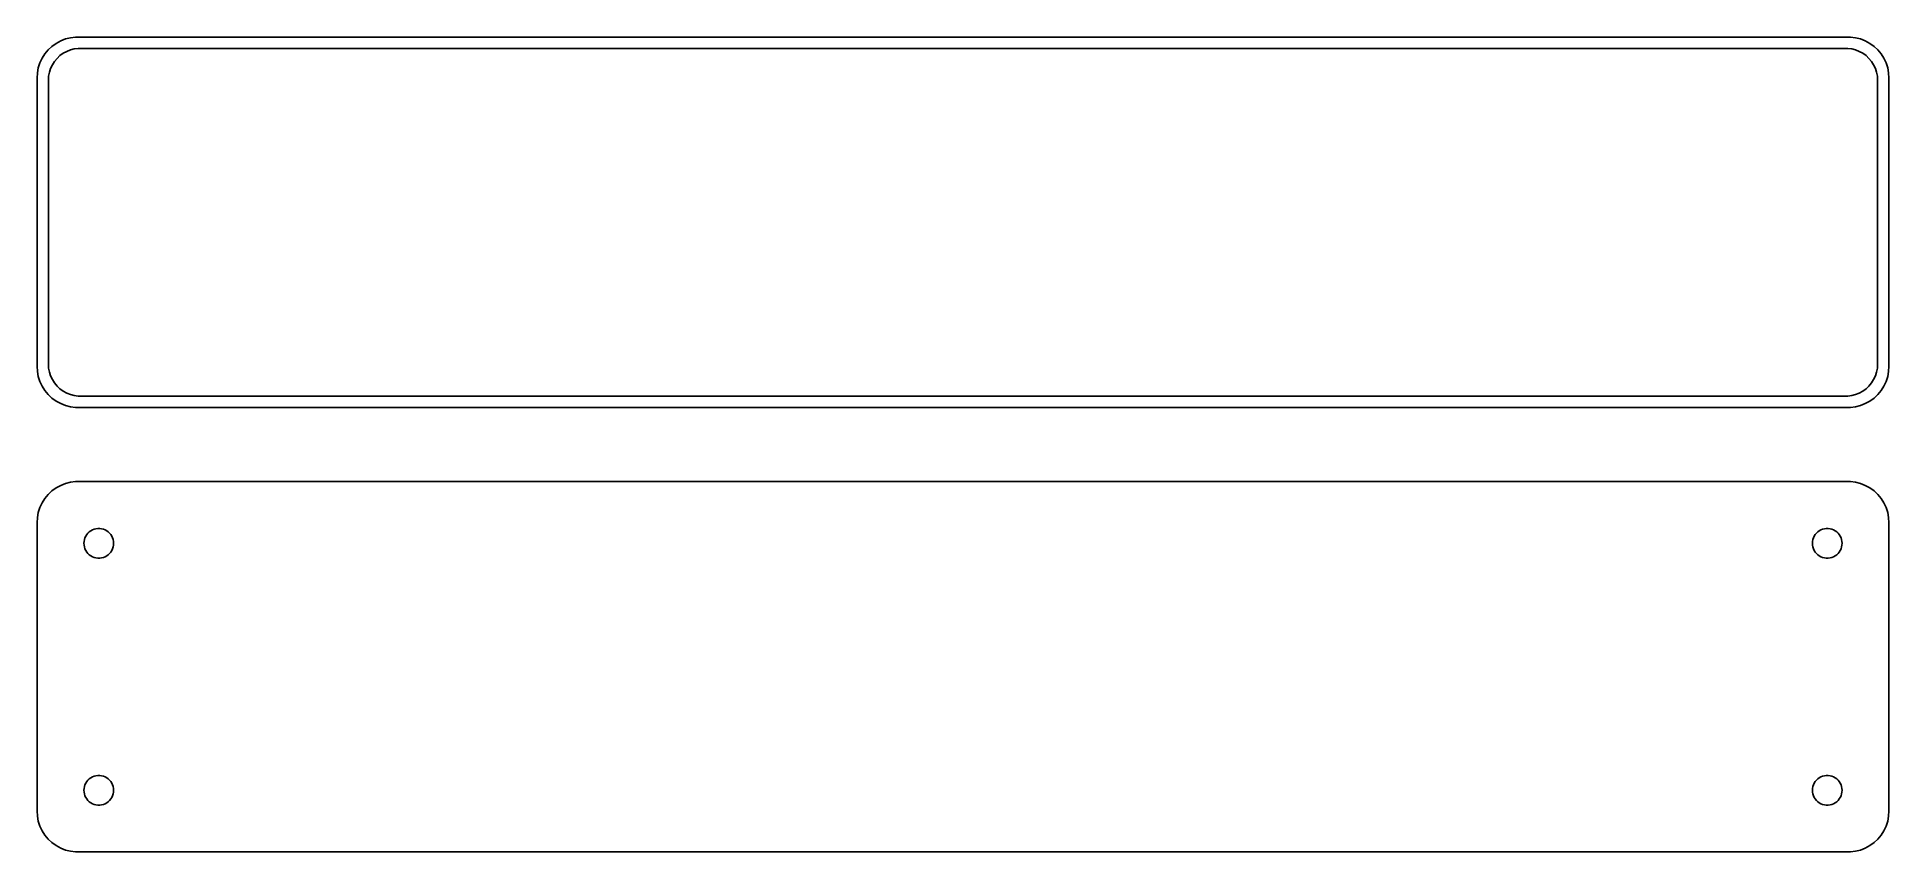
# Model space of a CAD drawing. Header units: metres. Extents: x -112 to 112, y 32 to 130.
import ezdxf

# ---------------------------------------------------------------- set-up
doc = ezdxf.new("R2010")
doc.units = ezdxf.units.M

msp = doc.modelspace()

# ---------------------------------------------------------------- linework, layer by layer
for p, q in [((-111.545, 128.439), (-111.882, 127.909)), ((-111.145, 128.923), (-111.545, 128.439)), ((-110.687, 129.353), (-111.145, 128.923)), ((-110.179, 129.722), (-110.687, 129.353)), ((-109.629, 130.024), (-110.179, 129.722)), ((-109.716, 128.231), (-109.323, 128.517)), ((-109.045, 130.255), (-109.629, 130.024)), ((-109.323, 128.517), (-108.898, 128.751)), ((-108.437, 130.411), (-109.045, 130.255)), ((-108.898, 128.751), (-108.446, 128.93)), ((-108.446, 128.93), (-107.975, 129.051)), ((-107.814, 130.49), (-108.437, 130.411)), ((-107.975, 129.051), (-107.493, 129.112)), ((107.814, 130.49), (-107.814, 130.49)), ((-107.493, 129.112), (107.493, 129.112)), ((107.493, 129.112), (107.975, 129.051)), ((108.437, 130.411), (107.814, 130.49)), ((107.975, 129.051), (108.446, 128.93)), ((109.045, 130.255), (108.437, 130.411)), ((108.446, 128.93), (108.898, 128.751)), ((108.898, 128.751), (109.323, 128.517)), ((109.629, 130.024), (109.045, 130.255)), ((109.323, 128.517), (109.716, 128.231)), ((110.179, 129.722), (109.629, 130.024)), ((110.687, 129.353), (110.179, 129.722)), ((111.145, 128.923), (110.687, 129.353)), ((111.545, 128.439), (111.145, 128.923)), ((111.882, 127.909), (111.545, 128.439)), ((-112.461, 126.127), (-112.5, 125.5)), ((-112.343, 126.743), (-112.461, 126.127)), ((-112.149, 127.341), (-112.343, 126.743)), ((-111.882, 127.909), (-112.149, 127.341)), ((-111.089, 125.735), (-110.998, 126.212)), ((-110.998, 126.212), (-110.848, 126.674)), ((-110.848, 126.674), (-110.641, 127.114)), ((-110.641, 127.114), (-110.38, 127.524)), ((-110.38, 127.524), (-110.071, 127.899)), ((-110.071, 127.899), (-109.716, 128.231)), ((109.716, 128.231), (110.071, 127.899)), ((110.071, 127.899), (110.38, 127.524)), ((110.38, 127.524), (110.641, 127.114)), ((110.641, 127.114), (110.848, 126.674)), ((110.848, 126.674), (110.998, 126.212)), ((110.998, 126.212), (111.089, 125.735)), ((112.149, 127.341), (111.882, 127.909)), ((112.343, 126.743), (112.149, 127.341)), ((112.461, 126.127), (112.343, 126.743)), ((112.5, 125.5), (112.461, 126.127)), ((-112.5, 125.5), (-112.5, 90.5)), ((-111.119, 125.25), (-111.089, 125.735)), ((-111.119, 90.75), (-111.119, 125.25)), ((111.089, 125.735), (111.119, 125.25)), ((111.119, 125.25), (111.119, 90.75)), ((112.5, 90.5), (112.5, 125.5)), ((-112.5, 90.5), (-112.461, 89.8733)), ((-111.089, 90.265), (-111.119, 90.75)), ((-110.998, 89.7877), (-111.089, 90.265)), ((111.089, 90.265), (110.998, 89.7877)), ((111.119, 90.75), (111.089, 90.265)), ((112.461, 89.8733), (112.5, 90.5)), ((-112.461, 89.8733), (-112.343, 89.2566)), ((-112.343, 89.2566), (-112.149, 88.6594)), ((-112.149, 88.6594), (-111.882, 88.0912)), ((-111.882, 88.0912), (-111.545, 87.5611)), ((-110.848, 89.3256), (-110.998, 89.7877)), ((-110.641, 88.8859), (-110.848, 89.3256)), ((-110.38, 88.4756), (-110.641, 88.8859)), ((-110.071, 88.1012), (-110.38, 88.4756)), ((-109.716, 87.7685), (-110.071, 88.1012)), ((-109.323, 87.4829), (-109.716, 87.7685)), ((109.716, 87.7685), (109.323, 87.4829)), ((110.071, 88.1012), (109.716, 87.7685)), ((110.38, 88.4756), (110.071, 88.1012)), ((110.641, 88.8859), (110.38, 88.4756)), ((110.848, 89.3256), (110.641, 88.8859)), ((110.998, 89.7877), (110.848, 89.3256)), ((111.545, 87.5611), (111.882, 88.0912)), ((111.882, 88.0912), (112.149, 88.6594)), ((112.149, 88.6594), (112.343, 89.2566)), ((112.343, 89.2566), (112.461, 89.8733)), ((-111.545, 87.5611), (-111.145, 87.0773)), ((-111.145, 87.0773), (-110.687, 86.6474)), ((-110.687, 86.6474), (-110.179, 86.2784)), ((-110.179, 86.2784), (-109.629, 85.9759)), ((-109.629, 85.9759), (-109.045, 85.7447)), ((-108.898, 87.2488), (-109.323, 87.4829)), ((-109.045, 85.7447), (-108.437, 85.5886)), ((-108.446, 87.0699), (-108.898, 87.2488)), ((-107.975, 86.9491), (-108.446, 87.0699)), ((-108.437, 85.5886), (-107.814, 85.5099)), ((-107.493, 86.8882), (-107.975, 86.9491)), ((-107.814, 85.5099), (107.814, 85.5099)), ((107.493, 86.8882), (-107.493, 86.8882)), ((107.975, 86.9491), (107.493, 86.8882)), ((107.814, 85.5099), (108.437, 85.5886)), ((108.446, 87.0699), (107.975, 86.9491)), ((108.437, 85.5886), (109.045, 85.7447)), ((108.898, 87.2488), (108.446, 87.0699)), ((109.323, 87.4829), (108.898, 87.2488)), ((109.045, 85.7447), (109.629, 85.9759)), ((109.629, 85.9759), (110.179, 86.2784)), ((110.179, 86.2784), (110.687, 86.6474)), ((110.687, 86.6474), (111.145, 87.0773)), ((111.145, 87.0773), (111.545, 87.5611)), ((-111.545, 74.4389), (-111.882, 73.9088)), ((-111.145, 74.9227), (-111.545, 74.4389)), ((-110.687, 75.3526), (-111.145, 74.9227)), ((-110.179, 75.7216), (-110.687, 75.3526)), ((-109.629, 76.0241), (-110.179, 75.7216)), ((-109.045, 76.2553), (-109.629, 76.0241)), ((-108.437, 76.4114), (-109.045, 76.2553)), ((-107.814, 76.4901), (-108.437, 76.4114)), ((107.814, 76.4901), (-107.814, 76.4901)), ((108.437, 76.4114), (107.814, 76.4901)), ((109.045, 76.2553), (108.437, 76.4114)), ((109.629, 76.0241), (109.045, 76.2553)), ((110.179, 75.7216), (109.629, 76.0241)), ((110.687, 75.3526), (110.179, 75.7216)), ((111.145, 74.9227), (110.687, 75.3526)), ((111.545, 74.4389), (111.145, 74.9227)), ((111.882, 73.9088), (111.545, 74.4389)), ((-112.461, 72.1267), (-112.5, 71.5)), ((-112.343, 72.7434), (-112.461, 72.1267)), ((-112.149, 73.3406), (-112.343, 72.7434)), ((-111.882, 73.9088), (-112.149, 73.3406)), ((112.149, 73.3406), (111.882, 73.9088)), ((112.343, 72.7434), (112.149, 73.3406)), ((112.461, 72.1267), (112.343, 72.7434)), ((112.5, 71.5), (112.461, 72.1267)), ((-112.5, 71.5), (-112.5, 36.5)), ((-106.674, 69.6626), (-106.577, 69.8671)), ((-106.577, 69.8671), (-106.456, 70.058)), ((-106.456, 70.058), (-106.312, 70.2322)), ((-106.312, 70.2322), (-106.147, 70.3869)), ((-106.147, 70.3869), (-105.964, 70.5198)), ((-105.964, 70.5198), (-105.766, 70.6287)), ((-105.766, 70.6287), (-105.556, 70.7119)), ((-105.556, 70.7119), (-105.337, 70.7681)), ((-105.337, 70.7681), (-105.113, 70.7964)), ((-105.113, 70.7964), (-104.887, 70.7964)), ((-104.887, 70.7964), (-104.663, 70.7681)), ((-104.663, 70.7681), (-104.444, 70.7119)), ((-104.444, 70.7119), (-104.234, 70.6287)), ((-104.234, 70.6287), (-104.036, 70.5198)), ((-104.036, 70.5198), (-103.853, 70.3869)), ((-103.853, 70.3869), (-103.688, 70.2322)), ((-103.688, 70.2322), (-103.544, 70.058)), ((-103.544, 70.058), (-103.423, 69.8671)), ((-103.423, 69.8671), (-103.326, 69.6626)), ((103.326, 69.6626), (103.423, 69.8671)), ((103.423, 69.8671), (103.544, 70.058)), ((103.544, 70.058), (103.688, 70.2322)), ((103.688, 70.2322), (103.853, 70.3869)), ((103.853, 70.3869), (104.036, 70.5198)), ((104.036, 70.5198), (104.234, 70.6287)), ((104.234, 70.6287), (104.444, 70.7119)), ((104.444, 70.7119), (104.663, 70.7681)), ((104.663, 70.7681), (104.887, 70.7964)), ((104.887, 70.7964), (105.113, 70.7964)), ((105.113, 70.7964), (105.337, 70.7681)), ((105.337, 70.7681), (105.556, 70.7119)), ((105.556, 70.7119), (105.766, 70.6287)), ((105.766, 70.6287), (105.964, 70.5198)), ((105.964, 70.5198), (106.147, 70.3869)), ((106.147, 70.3869), (106.312, 70.2322)), ((106.312, 70.2322), (106.456, 70.058)), ((106.456, 70.058), (106.577, 69.8671)), ((106.577, 69.8671), (106.674, 69.6626)), ((112.5, 36.5), (112.5, 71.5)), ((-106.8, 69), (-106.786, 69.2256)), ((-106.786, 68.7744), (-106.8, 69)), ((-106.786, 69.2256), (-106.743, 69.4476)), ((-106.743, 68.5524), (-106.786, 68.7744)), ((-106.743, 69.4476), (-106.674, 69.6626)), ((-106.674, 68.3374), (-106.743, 68.5524)), ((-106.577, 68.1328), (-106.674, 68.3374)), ((-106.456, 67.942), (-106.577, 68.1328)), ((-106.312, 67.7678), (-106.456, 67.942)), ((-106.147, 67.6131), (-106.312, 67.7678)), ((-105.964, 67.4802), (-106.147, 67.6131)), ((-103.853, 67.6131), (-104.036, 67.4802)), ((-103.688, 67.7678), (-103.853, 67.6131)), ((-103.544, 67.942), (-103.688, 67.7678)), ((-103.423, 68.1328), (-103.544, 67.942)), ((-103.326, 68.3374), (-103.423, 68.1328)), ((-103.326, 69.6626), (-103.257, 69.4476)), ((-103.257, 68.5524), (-103.326, 68.3374)), ((-103.257, 69.4476), (-103.214, 69.2256)), ((-103.214, 68.7744), (-103.257, 68.5524)), ((-103.214, 69.2256), (-103.2, 69)), ((-103.2, 69), (-103.214, 68.7744)), ((103.2, 69), (103.214, 69.2256)), ((103.214, 68.7744), (103.2, 69)), ((103.214, 69.2256), (103.257, 69.4476)), ((103.257, 68.5524), (103.214, 68.7744)), ((103.257, 69.4476), (103.326, 69.6626)), ((103.326, 68.3374), (103.257, 68.5524)), ((103.423, 68.1328), (103.326, 68.3374)), ((103.544, 67.942), (103.423, 68.1328)), ((103.688, 67.7678), (103.544, 67.942)), ((103.853, 67.6131), (103.688, 67.7678)), ((104.036, 67.4802), (103.853, 67.6131)), ((106.147, 67.6131), (105.964, 67.4802)), ((106.312, 67.7678), (106.147, 67.6131)), ((106.456, 67.942), (106.312, 67.7678)), ((106.577, 68.1328), (106.456, 67.942)), ((106.674, 68.3374), (106.577, 68.1328)), ((106.674, 69.6626), (106.743, 69.4476)), ((106.743, 68.5524), (106.674, 68.3374)), ((106.743, 69.4476), (106.786, 69.2256)), ((106.786, 68.7744), (106.743, 68.5524)), ((106.786, 69.2256), (106.8, 69)), ((106.8, 69), (106.786, 68.7744)), ((-105.766, 67.3713), (-105.964, 67.4802)), ((-105.556, 67.2881), (-105.766, 67.3713)), ((-105.337, 67.2319), (-105.556, 67.2881)), ((-105.113, 67.2036), (-105.337, 67.2319)), ((-104.887, 67.2036), (-105.113, 67.2036)), ((-104.663, 67.2319), (-104.887, 67.2036)), ((-104.444, 67.2881), (-104.663, 67.2319)), ((-104.234, 67.3713), (-104.444, 67.2881)), ((-104.036, 67.4802), (-104.234, 67.3713)), ((104.234, 67.3713), (104.036, 67.4802)), ((104.444, 67.2881), (104.234, 67.3713)), ((104.663, 67.2319), (104.444, 67.2881)), ((104.887, 67.2036), (104.663, 67.2319)), ((105.113, 67.2036), (104.887, 67.2036)), ((105.337, 67.2319), (105.113, 67.2036)), ((105.556, 67.2881), (105.337, 67.2319)), ((105.766, 67.3713), (105.556, 67.2881)), ((105.964, 67.4802), (105.766, 67.3713)), ((-106.147, 40.3869), (-105.964, 40.5198)), ((-105.964, 40.5198), (-105.766, 40.6287)), ((-105.766, 40.6287), (-105.556, 40.7119)), ((-105.556, 40.7119), (-105.337, 40.7681)), ((-105.337, 40.7681), (-105.113, 40.7964)), ((-105.113, 40.7964), (-104.887, 40.7964)), ((-104.887, 40.7964), (-104.663, 40.7681)), ((-104.663, 40.7681), (-104.444, 40.7119)), ((-104.444, 40.7119), (-104.234, 40.6287)), ((-104.234, 40.6287), (-104.036, 40.5198)), ((-104.036, 40.5198), (-103.853, 40.3869)), ((103.853, 40.3869), (104.036, 40.5198)), ((104.036, 40.5198), (104.234, 40.6287)), ((104.234, 40.6287), (104.444, 40.7119)), ((104.444, 40.7119), (104.663, 40.7681)), ((104.663, 40.7681), (104.887, 40.7964)), ((104.887, 40.7964), (105.113, 40.7964)), ((105.113, 40.7964), (105.337, 40.7681)), ((105.337, 40.7681), (105.556, 40.7119)), ((105.556, 40.7119), (105.766, 40.6287)), ((105.766, 40.6287), (105.964, 40.5198)), ((105.964, 40.5198), (106.147, 40.3869)), ((-106.8, 39), (-106.786, 39.2256)), ((-106.786, 38.7744), (-106.8, 39)), ((-106.786, 39.2256), (-106.743, 39.4476)), ((-106.743, 38.5524), (-106.786, 38.7744)), ((-106.743, 39.4476), (-106.674, 39.6626)), ((-106.674, 38.3374), (-106.743, 38.5524)), ((-106.674, 39.6626), (-106.577, 39.8672)), ((-106.577, 38.1329), (-106.674, 38.3374)), ((-106.577, 39.8672), (-106.456, 40.058)), ((-106.456, 40.058), (-106.312, 40.2322)), ((-106.312, 40.2322), (-106.147, 40.3869)), ((-103.853, 40.3869), (-103.688, 40.2322)), ((-103.688, 40.2322), (-103.544, 40.058)), ((-103.544, 40.058), (-103.423, 39.8672)), ((-103.423, 39.8672), (-103.326, 39.6626)), ((-103.326, 38.3374), (-103.423, 38.1329)), ((-103.326, 39.6626), (-103.257, 39.4476)), ((-103.257, 38.5524), (-103.326, 38.3374)), ((-103.257, 39.4476), (-103.214, 39.2256)), ((-103.214, 38.7744), (-103.257, 38.5524)), ((-103.214, 39.2256), (-103.2, 39)), ((-103.2, 39), (-103.214, 38.7744)), ((103.2, 39), (103.214, 39.2256)), ((103.214, 38.7744), (103.2, 39)), ((103.214, 39.2256), (103.257, 39.4476)), ((103.257, 38.5524), (103.214, 38.7744)), ((103.257, 39.4476), (103.326, 39.6626)), ((103.326, 38.3374), (103.257, 38.5524)), ((103.326, 39.6626), (103.423, 39.8672)), ((103.423, 38.1329), (103.326, 38.3374)), ((103.423, 39.8672), (103.544, 40.058)), ((103.544, 40.058), (103.688, 40.2322)), ((103.688, 40.2322), (103.853, 40.3869)), ((106.147, 40.3869), (106.312, 40.2322)), ((106.312, 40.2322), (106.456, 40.058)), ((106.456, 40.058), (106.577, 39.8672)), ((106.577, 39.8672), (106.674, 39.6626)), ((106.674, 38.3374), (106.577, 38.1329)), ((106.674, 39.6626), (106.743, 39.4476)), ((106.743, 38.5524), (106.674, 38.3374)), ((106.743, 39.4476), (106.786, 39.2256)), ((106.786, 38.7744), (106.743, 38.5524)), ((106.786, 39.2256), (106.8, 39)), ((106.8, 39), (106.786, 38.7744)), ((-112.5, 36.5), (-112.461, 35.8733)), ((-106.456, 37.942), (-106.577, 38.1329)), ((-106.312, 37.7678), (-106.456, 37.942)), ((-106.147, 37.6131), (-106.312, 37.7678)), ((-105.964, 37.4802), (-106.147, 37.6131)), ((-105.766, 37.3713), (-105.964, 37.4802)), ((-105.556, 37.2881), (-105.766, 37.3713)), ((-105.337, 37.2319), (-105.556, 37.2881)), ((-105.113, 37.2036), (-105.337, 37.2319)), ((-104.887, 37.2036), (-105.113, 37.2036)), ((-104.663, 37.2319), (-104.887, 37.2036)), ((-104.444, 37.2881), (-104.663, 37.2319)), ((-104.234, 37.3713), (-104.444, 37.2881)), ((-104.036, 37.4802), (-104.234, 37.3713)), ((-103.853, 37.6131), (-104.036, 37.4802)), ((-103.688, 37.7678), (-103.853, 37.6131)), ((-103.544, 37.942), (-103.688, 37.7678)), ((-103.423, 38.1329), (-103.544, 37.942)), ((103.544, 37.942), (103.423, 38.1329)), ((103.688, 37.7678), (103.544, 37.942)), ((103.853, 37.6131), (103.688, 37.7678)), ((104.036, 37.4802), (103.853, 37.6131)), ((104.234, 37.3713), (104.036, 37.4802)), ((104.444, 37.2881), (104.234, 37.3713)), ((104.663, 37.2319), (104.444, 37.2881)), ((104.887, 37.2036), (104.663, 37.2319)), ((105.113, 37.2036), (104.887, 37.2036)), ((105.337, 37.2319), (105.113, 37.2036)), ((105.556, 37.2881), (105.337, 37.2319)), ((105.766, 37.3713), (105.556, 37.2881)), ((105.964, 37.4802), (105.766, 37.3713)), ((106.147, 37.6131), (105.964, 37.4802)), ((106.312, 37.7678), (106.147, 37.6131)), ((106.456, 37.942), (106.312, 37.7678)), ((106.577, 38.1329), (106.456, 37.942)), ((112.461, 35.8733), (112.5, 36.5)), ((-112.461, 35.8733), (-112.343, 35.2566)), ((-112.343, 35.2566), (-112.149, 34.6594)), ((-112.149, 34.6594), (-111.882, 34.0912)), ((-111.882, 34.0912), (-111.545, 33.5611)), ((111.545, 33.5611), (111.882, 34.0912)), ((111.882, 34.0912), (112.149, 34.6594)), ((112.149, 34.6594), (112.343, 35.2566)), ((112.343, 35.2566), (112.461, 35.8733)), ((-111.545, 33.5611), (-111.145, 33.0773)), ((-111.145, 33.0773), (-110.687, 32.6474)), ((-110.687, 32.6474), (-110.179, 32.2784)), ((-110.179, 32.2784), (-109.629, 31.9759)), ((-109.629, 31.9759), (-109.045, 31.7447)), ((-109.045, 31.7447), (-108.437, 31.5886)), ((-108.437, 31.5886), (-107.814, 31.5099)), ((-107.814, 31.5099), (107.814, 31.5099)), ((107.814, 31.5099), (108.437, 31.5886)), ((108.437, 31.5886), (109.045, 31.7447)), ((109.045, 31.7447), (109.629, 31.9759)), ((109.629, 31.9759), (110.179, 32.2784)), ((110.179, 32.2784), (110.687, 32.6474)), ((110.687, 32.6474), (111.145, 33.0773)), ((111.145, 33.0773), (111.545, 33.5611))]:
    msp.add_line(p, q)

doc.saveas('drawing.dxf')
